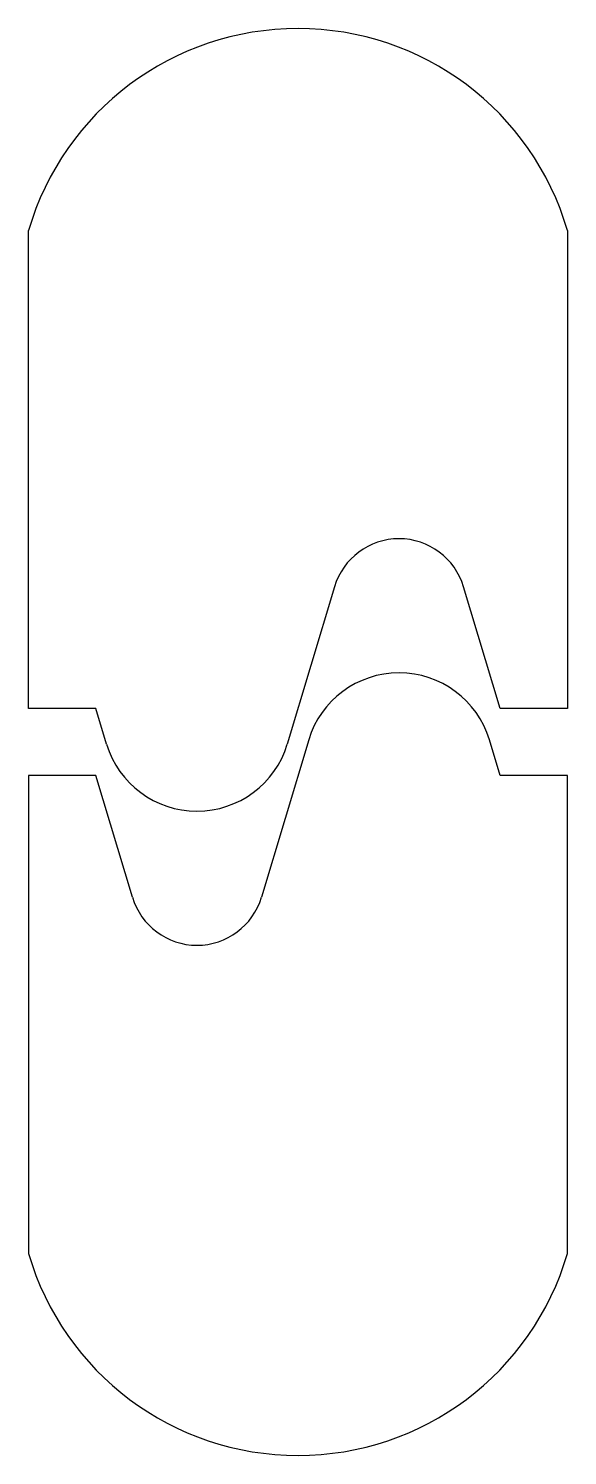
# Model space of a CAD drawing. Header units: metres. Extents: x 0 to 8, y 0 to 21.2.
import ezdxf

# ---------------------------------------------------------------- set-up
doc = ezdxf.new("R2010")
doc.units = ezdxf.units.M

msp = doc.modelspace()

# ---------------------------------------------------------------- linework, layer by layer
at = {"layer": 'PARAMETRIX'}
for p, q in [((0, 11.1), (0, 18.2)), ((8, 18.2), (8, 11.1)), ((4.5422, 12.9072), (3.841, 10.5699)), ((7, 11.1), (6.4578, 12.9072)), ((1, 11.1), (0, 11.1)), ((1.159, 10.5699), (1, 11.1)), ((8, 11.1), (7, 11.1)), ((4.159, 10.6301), (3.4578, 8.2928)), ((7, 10.1), (6.841, 10.6301)), ((1, 10.1), (0, 10.1)), ((0, 10.1), (0, 3)), ((1.5422, 8.2928), (1, 10.1)), ((8, 10.1), (7, 10.1)), ((8, 3), (8, 10.1))]:
    msp.add_line(p, q, dxfattribs=at)
for centre, radius, start, end in [((4, 17.0333), 4.1667, 16.2602, 163.7398), ((5.5, 12.6199), 1, 16.6992, 163.3008), ((5.5, 10.2279), 1.4, 16.6992, 163.3008), ((2.5, 10.9721), 1.4, 196.6992, 343.3008), ((2.5, 8.5801), 1, 196.6992, 343.3008), ((4, 4.1667), 4.1667, 196.2602, 343.7398)]:
    msp.add_arc(centre, radius, start, end, dxfattribs=at)

doc.saveas('drawing.dxf')
